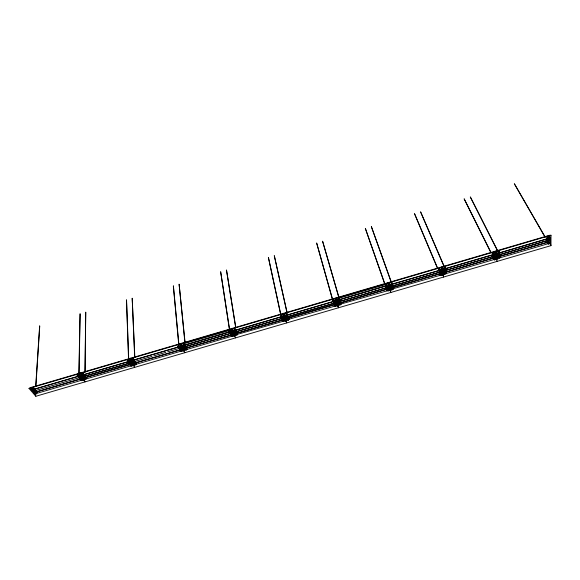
<?xml version="1.0" encoding="UTF-8"?>
<svg xmlns="http://www.w3.org/2000/svg" width="580" height="580" viewBox="0 0 580 580"><rect width="100%" height="100%" fill="white"/><g stroke="black" fill="none" stroke-linecap="round" stroke-linejoin="round"><path stroke-width="0.87" d="M549.579 237.285L549.579 235.792L547.621 236.372L547.621 237.858L548.404 238.989L550.369 238.416L549.579 235.792M550.971 245.644L551 235.248L549.347 235.328L31.124 387.411L29 388.419L35.83 396.278L550.971 245.644L550.043 242.411M437.603 268.576L414.504 213.636L437.755 268.504M130.551 365.929L129.978 364.472L86.304 377.261L86.297 377.913L86.898 378.704L130.551 365.929L130.464 365.262M86.369 377.928L86.369 377.435M84.064 375.528L83.825 375.963L83.6 374.919M128.651 362.493L128.673 363.138L128.1 361.673L84.231 374.535L84.52 375.912L84.84 375.34M84.296 375.209L84.303 374.709M84.767 375.318L84.528 375.76M84.934 372.041L85.739 312.127L85.1 372.048M85.412 376.674L85.347 376.007L129.376 363.269M391.29 283.243L391.623 284.294L391.457 283.837M444.12 266.669L420.572 211.823L444.28 266.59M391.957 285.788L391.63 284.613L391.79 285.331M79.337 377.964L79.786 379.059M80.011 377.768L80.236 378.812M80.286 379.712L80.228 379.045L36.989 391.703L36.946 392.363L37.606 393.131L80.823 380.48M392.326 284.374L439.024 270.512C440.162 273.55 438.531 270.2 439.263 271.157M77.908 375.536L77.916 375.035M78.67 377.109L78.423 377.544L78.133 376.326L34.713 389.057L34.981 390.434L35.293 389.818M78.749 377.123L78.735 377.776L78.119 376.978M78.865 373.817L80.047 313.831M79.039 373.825L80.134 313.896M79.264 377.79L79.859 379.233L36.562 391.913L36.337 392.58L36.837 393.16M438.734 269.171L439.19 270.548L392.377 283.946M77.22 375.731L77.474 375.296M439.531 272.941L439.292 272.296L392.718 285.947L392.928 286.89M392.754 285.759L392.326 284.207M393.044 287.6L439.524 273.818L439.915 275.05M439.546 272.897L439.691 273.861L393.095 287.18M439.923 275.377L393.421 288.659M135.147 363.486L135.198 362.166L134.415 360.977L135.147 363.486L133.349 364.015L132.798 363.181L134.596 362.652M134.147 361.978L133.588 361.144L131.791 361.673L132.349 362.507L134.147 361.978L134.197 360.658M136.053 363.45L135.27 362.275L136.003 364.776L134.212 365.298L134.263 363.979M133.052 365.639L132.494 364.813L130.703 365.335L131.261 366.161L133.052 365.639L133.103 364.312M131.261 366.161L131.319 364.834M129.666 362.369L130.399 364.878L132.189 364.349L132.247 363.029M130.319 361.55L129.579 359.035L127.774 359.564L128.513 362.079L130.319 361.55L130.377 360.224M131.181 362.848L130.623 362.014L128.825 362.543L129.383 363.377L131.181 362.848L131.239 361.521M131.617 360.405L131.914 361.318L131.602 360.543M37.033 392.377L37.062 391.877M35.866 386.498L39.752 326.011M35.938 390.485L36.206 391.855M35.982 391.159L36.294 390.543M35.337 390.492L35.38 389.833M35.692 386.49L39.636 325.938M33.538 388.796L33.234 389.252L33.299 388.252M491.028 252.931L464.13 198.802L491.188 252.851M497.618 250.995L470.3 196.924L497.778 250.923M84.129 376.63L83.505 375.818L81.722 376.348L82.346 377.152L84.129 376.63L84.274 375.289M83.273 380.204L82.657 379.4L80.881 379.922L81.497 380.719L83.273 380.204L83.426 378.856M79.815 376.986L79.917 378.667L80.54 379.472L82.317 378.958L82.469 377.609M81.193 377.493L80.569 376.681L78.786 377.203L79.409 378.015L81.193 377.493L81.352 376.145M229.433 329.599L220.646 271.708L229.6 329.585M545.019 237.111L514.337 183.737L545.186 237.031M235.69 327.765L226.475 269.961L235.857 327.751M280.662 314.585L268.395 257.404L280.829 314.534M34.619 391.137L33.937 390.354L32.168 390.869L32.85 391.659L34.619 391.137L34.858 389.774M33.56 389.912L33.807 388.549L32.835 387.418L31.066 387.94L31.102 389.644L31.791 390.434L33.56 389.912L32.872 389.122L32.835 387.418M286.984 312.729L274.282 255.642L287.144 312.685M332.427 299.396L316.629 242.955L332.587 299.345M338.814 297.525L322.582 241.171L338.974 297.475M438.792 269.308L439.14 270.36M439.292 272.296L439.691 273.861M384.736 284.077L365.335 228.368L384.902 284.026M440.104 271.679L439.799 270.49L439.915 271.223M391.188 282.185L371.345 226.562L391.355 282.134M439.879 275.188L439.778 274.42M440.379 273.455L440.075 272.274L440.184 273.006M444.606 267.605L444.954 268.656L444.759 268.207M444.831 269.142L445.172 270.193M445.628 268.779L445.723 269.562M492.942 253.764L493.022 254.765L445.759 268.627L445.621 267.648M445.976 270.164L445.839 269.185M445.998 272.092L493.029 258.151L493.297 258.789M445.65 273.499L445.353 272.317M446.187 271.759L445.839 270.382L492.913 256.585L493.239 257.977M446.448 273.137L446.209 272.825M493.399 259.724L446.455 273.47L446.056 271.904M128.543 359.23L126.484 299.925M126.549 299.998L128.716 359.208M134.676 357.432L132.189 298.207L134.843 357.411M173.413 285.918L178.901 344.462M184.918 342.664L179.104 284.156L185.085 342.642M492.978 254.576L492.652 253.177M492.913 256.585L493.283 258.165L446.238 271.947M493.094 256.15L492.768 254.758L445.585 268.591L445.824 269.236M492.877 256.933L493.181 257.223M493.145 256.338L493.065 255.345M493.355 259.536L493.326 258.738M498.488 251.8L498.851 252.851L498.626 252.409M499.344 251.423L499.663 252.822L547.433 238.815L547.092 237.206M499.286 253.018L547.1 238.829L547.433 239.41L547.433 240.432L498.8 254.794M499.619 252.626L499.598 251.814M499.409 254.852L547.1 240.707L547.44 241.287L547.44 242.31L499.895 256.23L499.525 254.649M499.815 254.054L499.496 253.757M499.083 256.266L499.032 255.512M499.518 256.418L547.107 242.317L547.404 243.716M499.851 256.041L499.568 254.838M499.191 257.832L499.141 257.078M499.953 257.607L499.634 256.215M499.728 257.157L499.996 257.796L499.677 256.404M546.925 237.43L547.389 238.619M547.397 240.236L547.136 239.018M547.02 241.07L547.397 242.114M29 388.419L551 235.248M82.433 372.867L80.649 373.389L80.758 375.079L81.381 375.898L83.165 375.369L82.548 374.557L82.433 372.867L83.317 374.027M132.552 358.164L130.746 358.694L131.479 361.209L133.284 360.68L132.552 358.164L133.342 359.361M178.357 344.723L180.177 344.187L180.924 346.717L179.097 347.246L178.357 344.723L179.068 345.948M183.178 343.302L181.359 343.839L181.605 345.506L182.098 346.369L183.925 345.839L183.178 343.302L183.925 345.839M229.463 329.723L231.304 329.186L232.051 331.724L230.216 332.267L229.463 329.723L230.079 330.984M281.104 314.57L282.967 314.026L283.721 316.579L281.858 317.13L281.104 314.57L281.626 315.868M333.29 299.258L335.168 298.707L335.581 300.041L335.929 301.274L334.051 301.825L333.29 299.258L334.051 301.825M336.385 298.352L337.147 300.918L339.024 300.368L338.735 299.432L336.857 299.983L336.385 298.352L338.263 297.801L338.676 299.135M386.026 283.787L387.926 283.228L388.687 285.81L386.787 286.368L386.026 283.787L386.345 285.157M389.151 282.866L391.05 282.315L391.601 283.924L391.819 284.896L389.92 285.447L389.151 282.866L389.92 285.447M439.321 268.149L441.235 267.583L441.866 269.185L442.011 270.178L440.089 270.744L439.321 268.149L440.089 270.744M442.475 267.22L444.396 266.655L445.027 268.257L445.172 269.25L443.25 269.816L442.475 267.22L443.25 269.816M493.181 252.344L495.117 251.778L495.827 253.366L495.9 254.381L493.957 254.954L493.181 252.344L493.957 254.954M229.346 331.419L229.441 332.05L184.6 345.194L184.114 344.346L184.049 343.708L229.085 330.665M339.38 298.845L339.191 298.2L385.49 284.613L385.7 285.266M31.102 389.644L32.872 389.122M77.814 375.941L79.605 375.42L80.228 376.232L78.445 376.753L77.814 375.941L77.713 374.252L79.496 373.73L79.605 375.42M80.758 375.079L82.548 374.557M127.948 361.246L129.753 360.709M130.921 360.368L132.726 359.839M178.604 346.39L180.424 345.854M181.605 345.506L183.432 344.969M229.781 331.383L231.623 330.839L232.051 331.724M232.819 330.491L234.661 329.947L235.088 330.839L233.247 331.376L232.819 330.491L232.493 328.838L234.335 328.294L234.661 329.947M281.496 316.216L283.359 315.672L283.721 316.579M284.562 315.317L286.426 314.766L286.781 315.68L284.925 316.231L284.562 315.317L284.171 313.671L286.027 313.127L286.426 314.766M333.754 300.889L335.639 300.339M386.57 285.404L388.47 284.845M389.702 284.483L391.601 283.924M439.945 269.751L441.866 269.185M443.105 268.823L445.027 268.257M493.885 253.931L495.827 253.366M497.082 252.996L499.025 252.423L498.314 250.835L496.371 251.408L497.154 254.011L499.097 253.445L499.025 252.423M548.404 238.989L548.404 237.945L550.369 237.372M134.763 361.159L134.263 359.868L178.799 346.978M231.297 333.181L185.353 346.528L184.875 345.687L184.81 345.049L228.73 332.173M282.482 318.181L236.401 331.571L235.98 330.701L235.879 330.071L281.126 316.81M333.21 301.535L287.484 314.94L287.977 316.462M385.838 286.107L386.265 287.658L385.838 286.107L339.633 299.657L385.867 285.853M127.499 360.622L127.803 361.848L83.875 374.724L83.273 373.274L83.803 374.549M133.973 360.035L178.357 347.021L178.249 346.361M235.386 328.817L235.741 330.201L281.053 316.912L280.698 316.02M333.21 301.622L287.426 315.049L287.071 314.15M181.192 347.188L179.372 347.724L179.873 348.58L181.685 348.051L180.946 345.528L181.685 348.051M182.374 346.847L184.194 346.311L184.679 347.173L182.867 347.703L182.12 345.18M230.448 332.753L232.29 332.217L232.718 333.101L230.883 333.638L230.137 331.1M233.479 331.869L235.32 331.325L235.741 332.209L233.907 332.753L233.16 330.216M282.061 317.63L283.917 317.086L284.28 317.992L282.424 318.536L281.67 315.984M285.121 316.731L286.984 316.187L287.332 317.093L285.476 317.637L284.729 315.092M336.618 303.485L334.74 304.029L335.03 304.957L336.9 304.413L336.56 303.18L336.088 301.796L334.211 302.347L334.645 303.666L334.276 302.405M387.135 287.854L386.911 286.897L388.81 286.339L388.266 284.729L389.028 287.303L387.135 287.854L386.686 286.65M391.935 285.425L392.152 286.389L390.253 286.94L390.036 285.983L391.935 285.425L391.384 283.808L391.696 285.179M440.176 271.288L442.09 270.722L442.243 271.715L440.322 272.274L439.553 269.685L439.763 271.092M445.251 269.801L445.397 270.787L443.475 271.346L443.33 270.36L445.251 269.801L444.621 268.199L444.824 269.606M494 255.512L495.943 254.946L496.016 255.954L494.08 256.527L493.297 253.924L494.08 256.527M499.134 254.011L499.206 255.026L497.263 255.591L497.198 254.576L499.134 254.011L498.423 252.423M548.404 239.569L550.369 238.989L550.362 240.033L548.412 240.606L547.629 239.475L547.621 237.996L548.412 240.606M388.665 286.462L386.773 287.02L387.534 289.587L389.426 289.036L388.665 286.462L389.426 289.036M35.039 390.688L79.025 377.798M84.194 376.282L128.724 363.232M133.871 361.724L152.04 356.403M153.765 355.895L165.88 352.35M167.606 351.842L179.72 348.29M287.68 316.658L336.842 302.252L338.481 307.777L335.544 298.069L335.588 298.454M339.409 301.498L387.418 287.433M391.732 286.172L440.242 271.955M441.974 271.447L441.315 267.032L442.149 267.184L443.606 277.037L441.974 271.447L443.7 270.94M445.418 270.439L493.652 256.302M185.694 346.608L230.369 333.514L230.789 334.377L230.883 335.008L186.238 348.087L185.897 346.709M236.785 332.333L236.647 331.673L281.894 318.579M288.289 317.245L288.13 316.593L333.841 303.521M340.337 301.999L340.148 301.346L386.236 287.839L386.664 289.224L340.605 302.876L340.424 302.267M339.503 301.868L337.596 302.368L336.835 299.809L338.56 305.493L340.424 304.95L338.713 299.258M285.882 318.029L287.731 317.485L287.977 318.739L286.121 319.283L285.375 316.738L286.121 319.283M35.17 391.775L33.408 392.298L34.082 393.08L35.844 392.566L35.17 391.775L35.126 390.079L36.083 391.196M79.917 378.667L81.7 378.146L82.317 378.958M84.629 377.29L82.846 377.812L83.462 378.617L85.245 378.102L84.629 377.29L84.513 375.601L85.391 376.753M129.84 364.051L131.638 363.522L132.189 364.349M180.271 349.276L182.091 348.747L182.577 349.595L180.764 350.131L180.025 347.608M183.258 348.399L185.078 347.869L185.564 348.725L183.751 349.254L183.012 346.738M231.231 334.348L233.066 333.812L233.486 334.689L231.652 335.226L230.912 332.695M234.248 333.464L236.082 332.927L236.51 333.812L234.675 334.348L233.929 331.818M282.714 319.268L284.57 318.724L284.925 319.631L283.076 320.174L282.322 317.63L282.837 318.913M285.766 318.376L287.622 317.833L287.977 318.739M337.828 303.13L339.699 302.579M387.317 288.63L389.209 288.079M392.326 287.165L392.544 288.122L390.652 288.673L390.434 287.724L392.326 287.165L391.775 285.556L392.08 286.911M442.359 272.513L442.504 273.492L440.597 274.05L440.445 273.071L442.359 272.513L441.735 270.911L441.946 272.31M443.599 272.15L445.512 271.585L445.65 272.571L443.736 273.129L442.968 270.548L443.736 273.129M494.138 257.346L496.074 256.781L496.147 257.788L494.218 258.354L493.442 255.758L494.218 258.354M497.393 257.418L497.321 256.411L499.257 255.845L499.329 256.853L497.393 257.418L496.719 256.266M548.412 241.447L550.362 240.874L550.362 241.911L548.412 242.483L547.629 241.352L547.629 239.874L548.412 242.483M180.46 349.849L136.119 362.674L136.619 363.957M186.564 348.594L186.448 347.935L231.217 335.146M237.655 334.421L237.3 333.043L282.489 320.131M334.189 304.667L288.673 318L289.021 318.884M386.795 289.971L386.584 289.326L340.59 302.796L340.996 304.174M85.949 377.457L129.688 364.646L129.601 363.979M135.292 362.029L135.836 362.848L180.025 349.899L179.916 349.24M236.749 332.304L237.162 333.174L282.271 319.957L282.141 319.341M135.452 363.943L133.654 364.472L134.212 365.298M183.338 350.922L182.852 350.074L181.04 350.603L181.525 351.451L183.338 350.922L183.294 349.617M185.832 349.196L184.019 349.726L184.505 350.581L186.318 350.044L185.585 347.536L186.318 350.044M231.891 335.711L233.725 335.175L234.146 336.052L232.319 336.589L231.572 334.065M236.742 334.298L234.907 334.834L235.328 335.704L237.155 335.168L236.415 332.644L237.01 333.892M283.272 320.675L285.121 320.131L285.483 321.03L283.635 321.574L282.88 319.029L283.635 321.574M286.317 319.783L288.173 319.239L288.521 320.138L286.672 320.682L285.925 318.144M335.196 305.471L337.06 304.928L337.35 305.849L335.486 306.399L333.746 300.715L334.16 302.042M338.27 304.572L340.141 304.021M387.658 290.116L389.55 289.558L389.006 287.948L389.767 290.515L387.875 291.066L387.114 288.499L387.433 289.855M390.768 289.202L392.66 288.651L392.87 289.601L390.985 290.152L390.224 287.593L390.985 290.152M445.73 273.115L445.868 274.094L443.961 274.652L443.816 273.673L445.73 273.115L445.099 271.512M496.19 258.339L496.262 259.347L494.334 259.912L494.254 258.905L496.19 258.339L495.487 256.759M497.502 258.985L497.437 257.977L499.365 257.411L499.431 258.419L497.502 258.985L496.835 257.825M548.412 243.056L550.362 242.483L550.355 243.513L548.412 244.086L547.629 242.948L547.629 241.483L548.412 244.086M180.677 350.559L180.793 351.226L136.684 364.131L136.148 363.319M186.513 348.573L186.992 349.406L231.55 336.364L231.13 335.508M282.453 319.979L282.83 321.356L237.633 334.269M334.464 305.544L334.653 306.189L289.021 319.225M340.953 304.021L387.012 290.863L386.795 289.927M499.996 257.796L547.44 243.912L547.15 243.274M440.822 275.572L442.728 275.014L442.584 274.036L440.677 274.594L440.822 275.572L440.271 274.383M173.326 285.991L178.727 344.476M35.793 391.95L35.322 390.862L35.822 391.449M34.206 389.093L33.654 387.824L34.278 389.267L77.764 376.514L77.162 375.064L77.691 376.34M34.002 388.049L33.93 389.049M339.467 299.193L339.242 298.352M80.75 380.306L80.214 379.69M81.432 380.11L80.968 379.509M79.344 377.399L78.88 376.797M85.173 377.486L84.948 376.442M85.876 377.283L85.34 376.659M130.486 365.755L130.05 364.646M129.623 364.472L129.18 363.363M129.688 364.646L129.115 363.181M130.304 364.269L129.869 363.16M128.608 362.964L128.187 362.34M127.731 361.666L127.296 360.557L127.781 361.202M127.803 361.848L127.223 360.376M135.524 361.47L135.763 362.667L135.742 362.181M134.835 361.333L134.292 360.513M133.197 360.071L132.755 358.955L133.175 359.578M133.907 359.861L133.661 358.657M133.668 358.81L133.494 359.23M180.793 351.226L180.307 350.385M181.417 350.842L181.004 349.726M180.025 349.899L179.539 349.066M180.655 349.522L180.242 348.399M179.691 348.529L179.59 349.087M178.292 346.847L178.024 345.644M178.357 347.021L177.871 346.173M178.988 346.637L178.575 345.513L178.944 346.158M186.767 349.153L186.876 348.747M185.201 347.072L185.455 348.116L185.404 347.63M183.555 344.179L183.809 345.223L183.766 344.745M184.049 343.708L184.6 345.194M184.273 343.969L184.375 344.933M82.063 375.927L81.766 375.441M230.702 334.74L230.434 333.696L230.883 335.008M232.188 335.979L231.797 334.849M229.441 332.05L229.013 331.173M229.375 331.869L228.919 330.542M230.086 331.658L229.811 330.607M237.024 334.566L236.756 333.522M237.474 333.312L237.438 333.703M235.611 331.608L235.219 330.469L235.531 331.129M234.682 329.186L234.951 330.23L234.878 329.752M31.124 387.411L32.139 388.586M282.83 321.356L282.482 320.472M281.786 318.449L282.271 319.957M281.619 318.326L280.916 316.629M282.634 318.529L282.924 319.573L282.822 319.101M280.705 315.68L280.727 316.049M281.706 316.52L281.336 315.368L281.438 315.839M287.18 316.492L286.81 315.339L287.078 316.02M288.477 317.818L334.196 304.754L334.595 306.044M288.811 318.282L289.058 319.37M286.339 314.026L286.629 315.078L286.527 314.606M287.912 316.281L286.933 313.526L287.1 314.179M81.49 374.114L80.569 372.904L78.786 373.81L84.992 381.901L84.049 378.834M131.537 359.883L130.514 358.244L129.086 359.049L134.654 367.379L133.472 363.522M496.48 252.858L497.154 254.011M496.589 254.431L497.263 255.591M495.472 256.628L496.147 257.788M547.136 238.177L547.433 238.815M547.143 239.794L547.433 240.432M495.588 258.187L496.262 259.347M547.143 241.671L547.44 242.31M547.143 242.505L547.404 242.948M493.667 258.752L494.334 259.912M181.859 344.969L180.982 343.433L179.909 344.136L184.824 352.705L183.178 347.282M499.568 251.865L499.293 251.227L499.365 252.235M499.402 252.807L499.677 253.445M499.467 253.808L499.772 254.402L499.699 253.402M498.684 253.228L499.046 254.279M547.621 236.372L548.404 237.945M492.753 254.127L493.022 254.765M493.812 258.122L494.095 259.318L493.87 258.876M444.606 268.069L445.172 269.25M235.596 330.933L234.994 329.672L235.32 331.325M443.475 271.346L442.707 268.757L443.33 270.36M443.961 274.652L443.192 272.071L443.816 273.673M441.677 270.526L442.243 271.715M442.17 273.825L442.728 275.014M496.487 252.989L497.198 254.576M496.618 254.823L497.321 256.411M496.726 256.389L497.437 257.977M493.558 257.324L494.254 258.905M36.634 392.123L36.873 392.66M34.756 389.731L34.988 390.275M445.607 267.692L445.36 267.046L445.759 268.627M446.085 271.019L445.781 270.563L445.976 271.346M446.194 272.868L446.455 273.47M445.128 270.787L445.433 271.976L445.237 271.527M438.944 269.91L439.19 270.548M440.307 273.796L440.604 274.978L440.416 274.521M83.81 374.057L83.346 373.447L83.564 374.491M129.094 362.696L128.854 361.652M287.086 315.839L286.585 314.548L286.984 316.187M287.455 316.985L288.521 320.138M133.821 360.325L134.053 361.369L133.618 360.252M440.445 273.071L439.821 271.469L440.039 272.868M334.102 304.457L334.29 304.964M391.362 283.685L391.819 284.896M332.848 300.389L333.152 301.469M333.116 301.317L333.304 301.839M333.572 302.774L333.486 302.419M392.413 288.398L392.87 289.601M390.253 286.94L389.492 284.367L390.036 285.983M334.334 302.673L334.022 301.629M334.863 304.362L334.508 303.202L336.378 302.724L335.624 300.164M390.652 288.673L389.883 286.107L390.434 287.724M388.687 285.81L387.926 283.228M387.085 288.376L387.534 289.587M178.901 348.101L178.647 347.05M185.129 346.274L184.875 345.223M392.211 283.352L391.993 282.707L392.421 284.265M392.718 285.947L393.146 287.325M392.928 286.846L393.262 288.079M393.254 288.325L393.472 288.97M392.348 287.832L392.674 289.007L392.508 288.55M386.613 286.085L386.94 287.26L386.78 286.796M387.179 288.528L387.338 288.992L387.02 287.941M385.707 285.519L385.917 286.172M386.055 287.013L386.215 287.346M386.802 290.217L387.012 290.863M231.202 333.971L231.521 334.624L231.449 334.145M231.195 334.993L231.449 335.74M229.687 332.55C230.594 335.102 229.419 330.513 229.724 332.579M338.851 299.766L338.539 298.714M386.367 285.28L386.911 286.897M339.554 299.432L339.728 299.954M339.996 300.889L339.902 300.541M340.511 302.579L340.677 303.094M388.883 285.353L388.73 284.969L389.028 285.94L388.73 284.976L388.883 285.563M288.267 317.209L288.507 317.97M336.596 303.296L337.35 305.849M34.88 393.226L35.83 396.278M337.799 302.949L338.56 305.493M340.076 303.717L339.184 300.889L337.306 301.44L338.111 304.058L339.989 303.507L339.633 302.281M284.374 315.991C284.251 315.187 284.476 316.462 284.505 316.158M336.429 301.005L336.248 300.36L336.523 301.303L336.414 300.904M334.964 304.638L335.312 305.798L335.182 305.334M332.811 300.237L333.391 302.187M333.384 302.151L333.609 302.919M334.145 304.609L333.739 303.224M339.808 300.266L340.039 301.035M340.199 301.498L340.554 302.731M339.365 298.809L339.597 299.577M495.603 254.062L495.697 254.685L495.617 254.105M495.61 256.606L497.002 261.421L496.284 251.299L495.045 251.263L495.211 253.532M340.851 303.673L341.04 304.319M339.459 299.084L339.822 300.302M338.263 297.801L338.735 299.432M338.945 300.056L339.293 301.223L339.162 300.759M340.039 303.659C339.612 302.165 340.547 305.377 340.119 303.884M336.146 301.854L337.06 304.928M335.168 298.707L336.088 301.796M339.119 300.592L339.467 301.825M333.66 300.527C333.239 299.026 334.16 302.26 333.746 300.759M334.015 304.101L334.377 305.319M386.432 285.309L386.265 284.591L386.592 285.766M385.7 285.222L385.917 285.998M335.138 305.16L335.486 306.399M392.211 283.308L392.428 284.091M393.262 288.035L393.479 288.811M392.348 287.397L392.022 286.353L392.182 287.064M287.774 317.601L288.173 319.239M287.223 316.194L287.622 317.833M285.121 320.131L284.729 318.493L285.483 321.03M284.57 318.724L284.178 317.086L284.925 319.631M283.917 317.086L283.526 315.44L284.28 317.992M282.967 314.026L283.359 315.672M388.81 286.339L389.028 287.303M389.55 289.558L389.767 290.515M288.449 317.449L288.811 318.616M282.17 317.463L282.271 317.934L281.902 316.781M282.344 319.848L282.504 320.501M286.535 314.425L286.781 315.68M235.763 331.274L236.082 332.927M286.433 319.428L286.672 320.682M285.237 316.383L285.476 317.637M284.678 314.976L284.925 316.231M233.725 335.175L233.399 333.529L234.146 336.052M233.066 333.812L232.747 332.159L233.486 334.689M232.29 332.217L231.971 330.564L232.718 333.101M231.304 329.186L231.623 330.839M282.185 317.282L282.424 318.536M237.024 332.514L237.162 333.174M236.299 332.724L236.372 333.203L235.98 332.072M235.603 329.541L235.741 330.201M230.673 332.55L230.753 333.029L230.354 331.89M231.036 334.877L231.166 335.537M230.369 333.514L230.463 334.145M185.078 347.869L184.824 346.202L185.564 348.725M184.194 346.311L183.94 344.65L184.679 347.173M441.235 267.583L441.445 268.997M182.599 348.406L182.852 350.074M181.837 347.079L182.091 348.747M236.357 332.529L236.51 333.812M234.944 329.563L235.088 330.839M234.53 333.065L234.675 334.348M233.762 331.47L233.907 332.753M233.102 330.1L233.247 331.376M230.746 332.354L230.883 333.638M132.32 363.138L132.494 364.813M131.457 361.848L131.638 363.522M130.449 360.332L130.623 362.014M186.927 348.776L186.992 349.406M186.173 347.449L186.238 348.087M185.237 345.868L185.353 346.528M180.25 349.747L180.358 350.414M179.713 347.493L179.764 347.971L179.343 346.847M179.017 347.695L179.133 348.355L178.582 346.876M83.397 374.136L83.505 375.818M82.548 377.718L82.657 379.4M135.807 362.203L135.836 362.848M131.153 365.059L131.167 365.552L130.732 364.443M128.405 360.977L128.426 361.463L127.984 360.354M184.462 349.276L184.505 350.581M182.823 346.405L182.867 347.703M182.541 348.297L182.577 349.595M182.062 345.071L182.098 346.369M180.887 345.412L180.924 346.717M33.894 388.651L33.937 390.354M387.36 289.42L387.679 290.471M85.673 377.645L86.123 378.74L85.673 377.645M82.635 373.65L83.092 374.76L82.635 373.65M441.772 269.417L442.083 270.396L441.772 269.425M181.989 345.615L182.279 346.55L181.982 345.637M34.09 389.434L34.561 390.521L34.09 389.434M439.567 268.953L439.872 270.149L439.567 268.953M493.435 253.148L493.718 254.359L493.435 253.148M493.558 254.729L493.841 255.932L493.558 254.729M233.189 331.586L232.899 330.665L233.16 331.63M493.696 256.563L493.971 257.759L493.696 256.563M283.489 313.352L283.149 313.845L286.73 322.908L283.489 313.352M547.883 237.176L548.143 238.402L547.883 237.176M547.89 238.8L548.143 240.018L547.89 238.8M547.89 240.686L548.143 241.896L547.89 240.686M547.89 242.288L548.143 243.499L547.89 242.288M231.971 328.469L231.261 329.07L235.516 337.886L233.87 332.427L231.971 328.469M36.221 392.993L34.459 393.508L35.133 394.291L36.895 393.776L36.221 392.993M85.579 378.544L83.803 379.066L84.419 379.871L86.195 379.349L85.579 378.544M135.909 364.16L135.481 363.058L135.909 364.16M135.053 362.877L134.625 361.768L135.053 362.877M186.209 349.443L185.796 348.319L186.209 349.443M184.571 346.564L184.157 345.441L184.571 346.564M388.586 282.902L388.15 282.634L390.768 292.487L388.586 282.902M283.482 320.972L283.113 319.826L283.482 320.972M288.369 319.536L287.999 318.391L288.369 319.536M131.863 360.601L131.877 360.637"/></g></svg>
